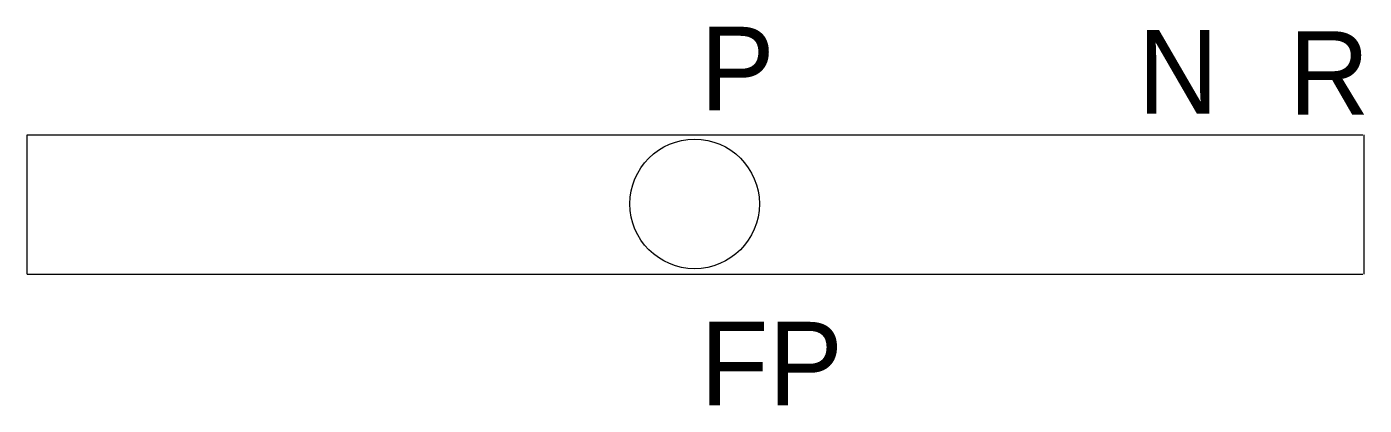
# Model space of a CAD drawing. Extents: x -0.6 to 0.6, y -0.18 to 0.16.
import ezdxf

# ---------------------------------------------------------------- set-up
doc = ezdxf.new("R2010")
doc.units = 0
doc.layers.add('ILUMINACAO', color=1, linetype='CONTINUOUS')

msp = doc.modelspace()

# ---------------------------------------------------------------- linework, layer by layer
at = {"layer": 'ILUMINACAO', "color": 0}
for p, q in [((-0.6002, 0.0621), (-0.6002, -0.0631)), ((-0.5999, 0.0621), (0.6004, 0.0621)), ((0.6014, 0.0621), (0.6014, -0.0631)), ((-0.5999, -0.0631), (0.6004, -0.0631))]:
    msp.add_line(p, q, dxfattribs=at)
msp.add_circle((0, 0), 0.0582, dxfattribs=at)

# ---------------------------------------------------------------- texts
for tag, p, s, flags in [('P', (0.0051, 0.0842), '47.3', 1), ('N', (0.3983, 0.0812), '', 4), ('R', (0.534, 0.0801), '', 4), ('FP', (0.0051, -0.1809), '0.5', 13)]:
    msp.add_attdef(tag, p, s, height=0.075, dxfattribs=dict(at, flags=flags))

doc.saveas('drawing.dxf')
